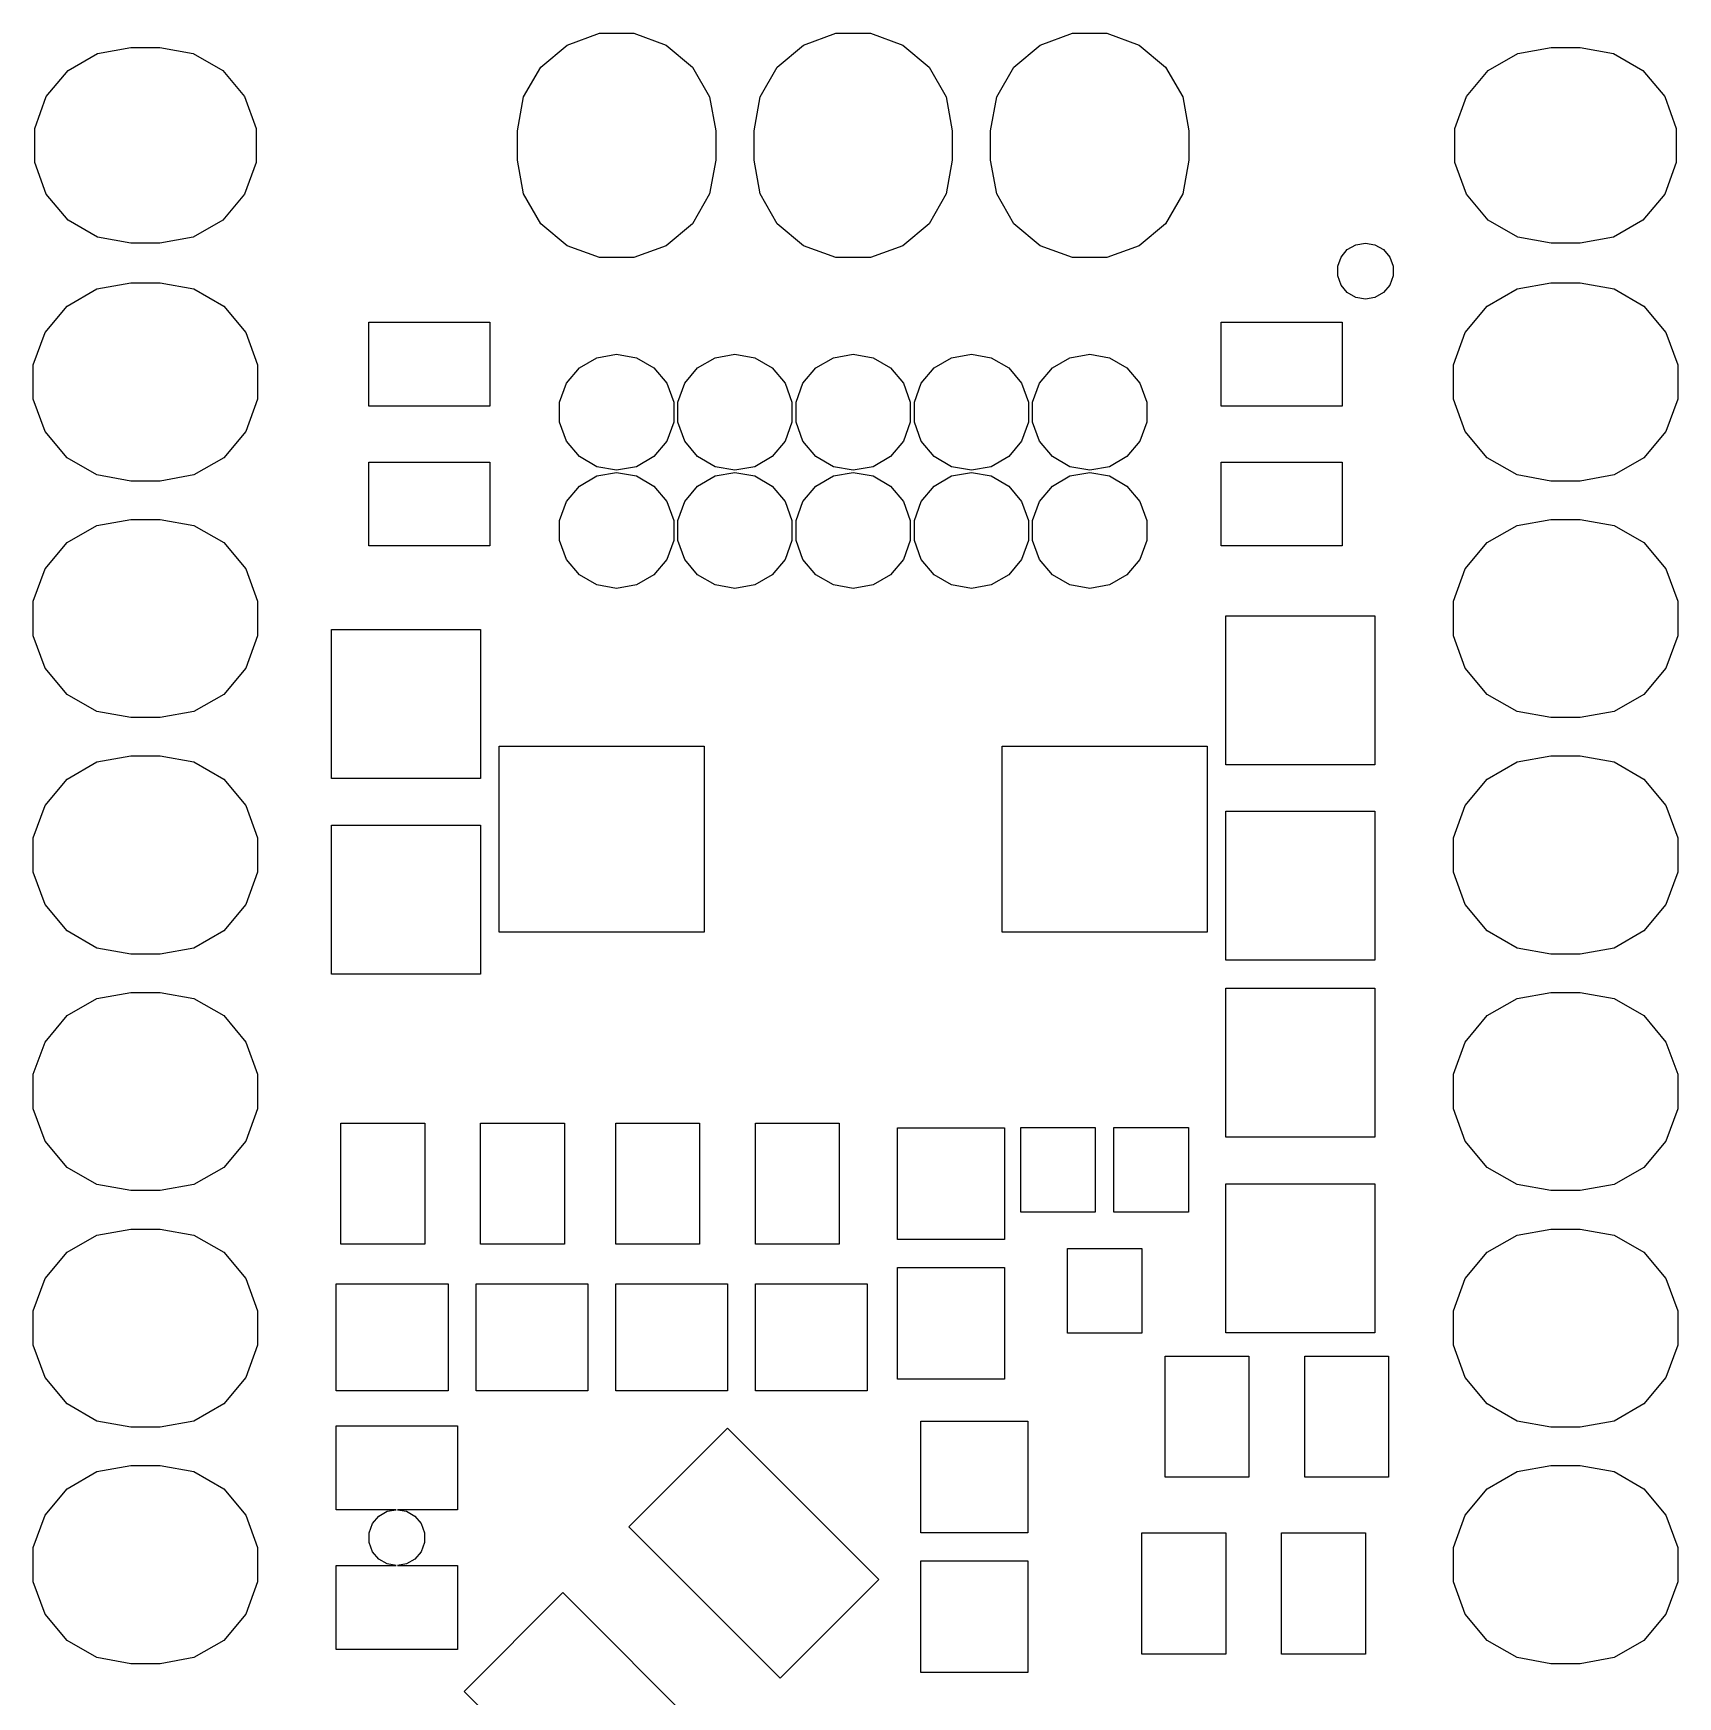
# Model space of a CAD drawing. Extents: x 125.3 to 143.1, y -145.1 to -100.3.
# Drawn here: x 125.35 to 143, y -118.21 to -100.35 of the extents above; entities that cross this region are included whole.
import ezdxf

# ---------------------------------------------------------------- set-up
doc = ezdxf.new("R2010")
doc.units = 0
doc.header["$MEASUREMENT"] = 0
doc.layers.add('BLACK', color=7, linetype='CONTINUOUS')

msp = doc.modelspace()

# ---------------------------------------------------------------- linework, layer by layer
at = {"layer": 'Black'}
for p, q in [((131.078, -100.472), (131.425, -100.346)), ((131.425, -100.346), (131.795, -100.346)), ((131.795, -100.346), (132.142, -100.472)), ((133.618, -100.472), (133.965, -100.346)), ((133.965, -100.346), (134.335, -100.346)), ((134.335, -100.346), (134.682, -100.472)), ((136.158, -100.472), (136.505, -100.346)), ((136.505, -100.346), (136.875, -100.346)), ((136.875, -100.346), (137.222, -100.472)), ((125.72, -100.746), (126.036, -100.563)), ((126.036, -100.563), (126.395, -100.5)), ((126.395, -100.5), (126.705, -100.5)), ((126.705, -100.5), (127.064, -100.563)), ((127.064, -100.563), (127.38, -100.746)), ((130.795, -100.709), (131.078, -100.472)), ((132.142, -100.472), (132.425, -100.709)), ((133.335, -100.709), (133.618, -100.472)), ((134.682, -100.472), (134.965, -100.709)), ((135.875, -100.709), (136.158, -100.472)), ((137.222, -100.472), (137.505, -100.709)), ((140.97, -100.746), (141.286, -100.563)), ((141.286, -100.563), (141.645, -100.5)), ((141.645, -100.5), (141.955, -100.5)), ((141.955, -100.5), (142.314, -100.563)), ((142.314, -100.563), (142.63, -100.746)), ((130.611, -101.029), (130.795, -100.709)), ((132.425, -100.709), (132.609, -101.029)), ((133.151, -101.029), (133.335, -100.709)), ((134.965, -100.709), (135.149, -101.029)), ((135.691, -101.029), (135.875, -100.709)), ((137.505, -100.709), (137.689, -101.029)), ((125.486, -101.025), (125.72, -100.746)), ((127.38, -100.746), (127.614, -101.025)), ((140.736, -101.025), (140.97, -100.746)), ((142.63, -100.746), (142.864, -101.025)), ((125.361, -101.368), (125.486, -101.025)), ((127.614, -101.025), (127.739, -101.368)), ((130.546, -101.393), (130.611, -101.029)), ((132.609, -101.029), (132.674, -101.393)), ((133.086, -101.393), (133.151, -101.029)), ((135.149, -101.029), (135.214, -101.393)), ((135.626, -101.393), (135.691, -101.029)), ((137.689, -101.029), (137.754, -101.393)), ((140.611, -101.368), (140.736, -101.025)), ((142.864, -101.025), (142.989, -101.368)), ((125.361, -101.732), (125.361, -101.368)), ((127.739, -101.368), (127.739, -101.732)), ((130.546, -101.707), (130.546, -101.393)), ((132.674, -101.393), (132.674, -101.707)), ((133.086, -101.707), (133.086, -101.393)), ((135.214, -101.393), (135.214, -101.707)), ((135.626, -101.707), (135.626, -101.393)), ((137.754, -101.393), (137.754, -101.707)), ((140.611, -101.732), (140.611, -101.368)), ((142.989, -101.368), (142.989, -101.732)), ((125.486, -102.075), (125.361, -101.732)), ((127.739, -101.732), (127.614, -102.075)), ((130.611, -102.071), (130.546, -101.707)), ((132.674, -101.707), (132.609, -102.071)), ((133.151, -102.071), (133.086, -101.707)), ((135.214, -101.707), (135.149, -102.071)), ((135.691, -102.071), (135.626, -101.707)), ((137.754, -101.707), (137.689, -102.071)), ((140.736, -102.075), (140.611, -101.732)), ((142.989, -101.732), (142.864, -102.075)), ((125.72, -102.354), (125.486, -102.075)), ((127.614, -102.075), (127.38, -102.354)), ((130.795, -102.391), (130.611, -102.071)), ((132.609, -102.071), (132.425, -102.391)), ((133.335, -102.391), (133.151, -102.071)), ((135.149, -102.071), (134.965, -102.391)), ((135.875, -102.391), (135.691, -102.071)), ((137.689, -102.071), (137.505, -102.391)), ((140.97, -102.354), (140.736, -102.075)), ((142.864, -102.075), (142.63, -102.354)), ((126.036, -102.537), (125.72, -102.354)), ((127.38, -102.354), (127.064, -102.537)), ((131.078, -102.628), (130.795, -102.391)), ((132.425, -102.391), (132.142, -102.628)), ((133.618, -102.628), (133.335, -102.391)), ((134.965, -102.391), (134.682, -102.628)), ((136.158, -102.628), (135.875, -102.391)), ((137.505, -102.391), (137.222, -102.628)), ((141.286, -102.537), (140.97, -102.354)), ((142.63, -102.354), (142.314, -102.537)), ((126.395, -102.6), (126.036, -102.537)), ((126.705, -102.6), (126.395, -102.6)), ((127.064, -102.537), (126.705, -102.6)), ((131.425, -102.754), (131.078, -102.628)), ((132.142, -102.628), (131.795, -102.754)), ((133.965, -102.754), (133.618, -102.628)), ((134.682, -102.628), (134.335, -102.754)), ((136.505, -102.754), (136.158, -102.628)), ((137.222, -102.628), (136.875, -102.754)), ((139.389, -102.749), (139.456, -102.669)), ((139.456, -102.669), (139.547, -102.617)), ((139.547, -102.617), (139.65, -102.599)), ((139.65, -102.599), (139.753, -102.617)), ((139.753, -102.617), (139.844, -102.669)), ((139.844, -102.669), (139.911, -102.749)), ((141.645, -102.6), (141.286, -102.537)), ((141.955, -102.6), (141.645, -102.6)), ((142.314, -102.537), (141.955, -102.6)), ((131.795, -102.754), (131.425, -102.754)), ((134.335, -102.754), (133.965, -102.754)), ((136.875, -102.754), (136.505, -102.754)), ((139.353, -102.848), (139.389, -102.749)), ((139.353, -102.952), (139.353, -102.848)), ((139.911, -102.749), (139.947, -102.848)), ((139.947, -102.848), (139.947, -102.952)), ((126.029, -103.091), (126.393, -103.026)), ((126.393, -103.026), (126.707, -103.026)), ((126.707, -103.026), (127.071, -103.091)), ((139.389, -103.051), (139.353, -102.952)), ((139.456, -103.131), (139.389, -103.051)), ((139.911, -103.051), (139.844, -103.131)), ((139.947, -102.952), (139.911, -103.051)), ((141.279, -103.091), (141.643, -103.026)), ((141.643, -103.026), (141.957, -103.026)), ((141.957, -103.026), (142.321, -103.091)), ((125.709, -103.275), (126.029, -103.091)), ((127.071, -103.091), (127.391, -103.275)), ((139.547, -103.183), (139.456, -103.131)), ((139.65, -103.201), (139.547, -103.183)), ((139.753, -103.183), (139.65, -103.201)), ((139.844, -103.131), (139.753, -103.183)), ((140.959, -103.275), (141.279, -103.091)), ((142.321, -103.091), (142.641, -103.275)), ((125.472, -103.558), (125.709, -103.275)), ((127.391, -103.275), (127.628, -103.558)), ((140.722, -103.558), (140.959, -103.275)), ((142.641, -103.275), (142.878, -103.558)), ((125.346, -103.905), (125.472, -103.558)), ((127.628, -103.558), (127.754, -103.905)), ((128.95, -104.35), (128.95, -103.45)), ((128.95, -103.45), (130.25, -103.45)), ((130.25, -103.45), (130.25, -104.35)), ((138.1, -104.35), (138.1, -103.45)), ((138.1, -103.45), (139.4, -103.45)), ((139.4, -103.45), (139.4, -104.35)), ((140.596, -103.905), (140.722, -103.558)), ((142.878, -103.558), (143.004, -103.905)), ((125.346, -104.275), (125.346, -103.905)), ((127.754, -103.905), (127.754, -104.275)), ((131.071, -104.104), (131.21, -103.938)), ((131.21, -103.938), (131.397, -103.83)), ((131.397, -103.83), (131.61, -103.793)), ((131.61, -103.793), (131.823, -103.83)), ((131.823, -103.83), (132.01, -103.938)), ((132.01, -103.938), (132.149, -104.104)), ((132.341, -104.104), (132.48, -103.938)), ((132.48, -103.938), (132.667, -103.83)), ((132.667, -103.83), (132.88, -103.793)), ((132.88, -103.793), (133.093, -103.83)), ((133.093, -103.83), (133.28, -103.938)), ((133.28, -103.938), (133.419, -104.104)), ((133.611, -104.104), (133.75, -103.938)), ((133.75, -103.938), (133.937, -103.83)), ((133.937, -103.83), (134.15, -103.793)), ((134.15, -103.793), (134.363, -103.83)), ((134.363, -103.83), (134.55, -103.938)), ((134.55, -103.938), (134.689, -104.104)), ((134.881, -104.104), (135.02, -103.938)), ((135.02, -103.938), (135.207, -103.83)), ((135.207, -103.83), (135.42, -103.793)), ((135.42, -103.793), (135.633, -103.83)), ((135.633, -103.83), (135.82, -103.938)), ((135.82, -103.938), (135.959, -104.104)), ((136.151, -104.104), (136.29, -103.938)), ((136.29, -103.938), (136.477, -103.83)), ((136.477, -103.83), (136.69, -103.793)), ((136.69, -103.793), (136.903, -103.83)), ((136.903, -103.83), (137.09, -103.938)), ((137.09, -103.938), (137.229, -104.104)), ((140.596, -104.275), (140.596, -103.905)), ((143.004, -103.905), (143.004, -104.275)), ((130.997, -104.307), (131.071, -104.104)), ((132.149, -104.104), (132.223, -104.307)), ((132.267, -104.307), (132.341, -104.104)), ((133.419, -104.104), (133.493, -104.307)), ((133.537, -104.307), (133.611, -104.104)), ((134.689, -104.104), (134.763, -104.307)), ((134.807, -104.307), (134.881, -104.104)), ((135.959, -104.104), (136.033, -104.307)), ((136.077, -104.307), (136.151, -104.104)), ((137.229, -104.104), (137.303, -104.307)), ((125.472, -104.622), (125.346, -104.275)), ((127.754, -104.275), (127.628, -104.622)), ((130.997, -104.523), (130.997, -104.307)), ((132.223, -104.307), (132.223, -104.523)), ((132.267, -104.523), (132.267, -104.307)), ((133.493, -104.307), (133.493, -104.523)), ((133.537, -104.523), (133.537, -104.307)), ((134.763, -104.307), (134.763, -104.523)), ((134.807, -104.523), (134.807, -104.307)), ((136.033, -104.307), (136.033, -104.523)), ((136.077, -104.523), (136.077, -104.307)), ((137.303, -104.307), (137.303, -104.523)), ((140.722, -104.622), (140.596, -104.275)), ((143.004, -104.275), (142.878, -104.622)), ((130.25, -104.35), (128.95, -104.35)), ((139.4, -104.35), (138.1, -104.35)), ((125.709, -104.905), (125.472, -104.622)), ((127.628, -104.622), (127.391, -104.905)), ((131.071, -104.726), (130.997, -104.523)), ((132.223, -104.523), (132.149, -104.726)), ((132.341, -104.726), (132.267, -104.523)), ((133.493, -104.523), (133.419, -104.726)), ((133.611, -104.726), (133.537, -104.523)), ((134.763, -104.523), (134.689, -104.726)), ((134.881, -104.726), (134.807, -104.523)), ((136.033, -104.523), (135.959, -104.726)), ((136.151, -104.726), (136.077, -104.523)), ((137.303, -104.523), (137.229, -104.726)), ((140.959, -104.905), (140.722, -104.622)), ((142.878, -104.622), (142.641, -104.905)), ((131.21, -104.892), (131.071, -104.726)), ((132.149, -104.726), (132.01, -104.892)), ((132.48, -104.892), (132.341, -104.726)), ((133.419, -104.726), (133.28, -104.892)), ((133.75, -104.892), (133.611, -104.726)), ((134.689, -104.726), (134.55, -104.892)), ((135.02, -104.892), (134.881, -104.726)), ((135.959, -104.726), (135.82, -104.892)), ((136.29, -104.892), (136.151, -104.726)), ((137.229, -104.726), (137.09, -104.892)), ((126.029, -105.089), (125.709, -104.905)), ((127.391, -104.905), (127.071, -105.089)), ((128.95, -105.85), (128.95, -104.95)), ((128.95, -104.95), (130.25, -104.95)), ((130.25, -104.95), (130.25, -105.85)), ((131.397, -105), (131.21, -104.892)), ((131.61, -105.037), (131.397, -105)), ((131.823, -105), (131.61, -105.037)), ((132.01, -104.892), (131.823, -105)), ((132.667, -105), (132.48, -104.892)), ((132.88, -105.037), (132.667, -105)), ((133.093, -105), (132.88, -105.037)), ((133.28, -104.892), (133.093, -105)), ((133.937, -105), (133.75, -104.892)), ((134.15, -105.037), (133.937, -105)), ((134.363, -105), (134.15, -105.037)), ((134.55, -104.892), (134.363, -105)), ((135.207, -105), (135.02, -104.892)), ((135.42, -105.037), (135.207, -105)), ((135.633, -105), (135.42, -105.037)), ((135.82, -104.892), (135.633, -105)), ((136.477, -105), (136.29, -104.892)), ((136.69, -105.037), (136.477, -105)), ((136.903, -105), (136.69, -105.037)), ((137.09, -104.892), (136.903, -105)), ((138.1, -105.85), (138.1, -104.95)), ((138.1, -104.95), (139.4, -104.95)), ((139.4, -104.95), (139.4, -105.85)), ((141.279, -105.089), (140.959, -104.905)), ((142.641, -104.905), (142.321, -105.089)), ((126.393, -105.154), (126.029, -105.089)), ((126.707, -105.154), (126.393, -105.154)), ((127.071, -105.089), (126.707, -105.154)), ((131.071, -105.374), (131.21, -105.208)), ((131.21, -105.208), (131.397, -105.1)), ((131.397, -105.1), (131.61, -105.063)), ((131.61, -105.063), (131.823, -105.1)), ((131.823, -105.1), (132.01, -105.208)), ((132.01, -105.208), (132.149, -105.374)), ((132.341, -105.374), (132.48, -105.208)), ((132.48, -105.208), (132.667, -105.1)), ((132.667, -105.1), (132.88, -105.063)), ((132.88, -105.063), (133.093, -105.1)), ((133.093, -105.1), (133.28, -105.208)), ((133.28, -105.208), (133.419, -105.374)), ((133.611, -105.374), (133.75, -105.208)), ((133.75, -105.208), (133.937, -105.1)), ((133.937, -105.1), (134.15, -105.063)), ((134.15, -105.063), (134.363, -105.1)), ((134.363, -105.1), (134.55, -105.208)), ((134.55, -105.208), (134.689, -105.374)), ((134.881, -105.374), (135.02, -105.208)), ((135.02, -105.208), (135.207, -105.1)), ((135.207, -105.1), (135.42, -105.063)), ((135.42, -105.063), (135.633, -105.1)), ((135.633, -105.1), (135.82, -105.208)), ((135.82, -105.208), (135.959, -105.374)), ((136.151, -105.374), (136.29, -105.208)), ((136.29, -105.208), (136.477, -105.1)), ((136.477, -105.1), (136.69, -105.063)), ((136.69, -105.063), (136.903, -105.1)), ((136.903, -105.1), (137.09, -105.208)), ((137.09, -105.208), (137.229, -105.374)), ((141.643, -105.154), (141.279, -105.089)), ((141.957, -105.154), (141.643, -105.154)), ((142.321, -105.089), (141.957, -105.154)), ((130.997, -105.577), (131.071, -105.374)), ((132.149, -105.374), (132.223, -105.577)), ((132.267, -105.577), (132.341, -105.374)), ((133.419, -105.374), (133.493, -105.577)), ((133.537, -105.577), (133.611, -105.374)), ((134.689, -105.374), (134.763, -105.577)), ((134.807, -105.577), (134.881, -105.374)), ((135.959, -105.374), (136.033, -105.577)), ((136.077, -105.577), (136.151, -105.374)), ((137.229, -105.374), (137.303, -105.577)), ((126.029, -105.631), (126.393, -105.566)), ((126.393, -105.566), (126.707, -105.566)), ((126.707, -105.566), (127.071, -105.631)), ((141.279, -105.631), (141.643, -105.566)), ((141.643, -105.566), (141.957, -105.566)), ((141.957, -105.566), (142.321, -105.631)), ((125.709, -105.815), (126.029, -105.631)), ((127.071, -105.631), (127.391, -105.815)), ((130.997, -105.793), (130.997, -105.577)), ((132.223, -105.577), (132.223, -105.793)), ((132.267, -105.793), (132.267, -105.577)), ((133.493, -105.577), (133.493, -105.793)), ((133.537, -105.793), (133.537, -105.577)), ((134.763, -105.577), (134.763, -105.793)), ((134.807, -105.793), (134.807, -105.577)), ((136.033, -105.577), (136.033, -105.793)), ((136.077, -105.793), (136.077, -105.577)), ((137.303, -105.577), (137.303, -105.793)), ((140.959, -105.815), (141.279, -105.631)), ((142.321, -105.631), (142.641, -105.815)), ((125.472, -106.098), (125.709, -105.815)), ((127.391, -105.815), (127.628, -106.098)), ((130.25, -105.85), (128.95, -105.85)), ((131.071, -105.996), (130.997, -105.793)), ((132.223, -105.793), (132.149, -105.996)), ((132.341, -105.996), (132.267, -105.793)), ((133.493, -105.793), (133.419, -105.996)), ((133.611, -105.996), (133.537, -105.793)), ((134.763, -105.793), (134.689, -105.996)), ((134.881, -105.996), (134.807, -105.793)), ((136.033, -105.793), (135.959, -105.996)), ((136.151, -105.996), (136.077, -105.793)), ((137.303, -105.793), (137.229, -105.996)), ((139.4, -105.85), (138.1, -105.85)), ((140.722, -106.098), (140.959, -105.815)), ((142.641, -105.815), (142.878, -106.098)), ((125.346, -106.445), (125.472, -106.098)), ((127.628, -106.098), (127.754, -106.445)), ((131.21, -106.162), (131.071, -105.996)), ((132.149, -105.996), (132.01, -106.162)), ((132.48, -106.162), (132.341, -105.996)), ((133.419, -105.996), (133.28, -106.162)), ((133.75, -106.162), (133.611, -105.996)), ((134.689, -105.996), (134.55, -106.162)), ((135.02, -106.162), (134.881, -105.996)), ((135.959, -105.996), (135.82, -106.162)), ((136.29, -106.162), (136.151, -105.996)), ((137.229, -105.996), (137.09, -106.162)), ((140.596, -106.445), (140.722, -106.098)), ((142.878, -106.098), (143.004, -106.445)), ((131.397, -106.27), (131.21, -106.162)), ((131.61, -106.307), (131.397, -106.27)), ((131.823, -106.27), (131.61, -106.307)), ((132.01, -106.162), (131.823, -106.27)), ((132.667, -106.27), (132.48, -106.162)), ((132.88, -106.307), (132.667, -106.27)), ((133.093, -106.27), (132.88, -106.307)), ((133.28, -106.162), (133.093, -106.27)), ((133.937, -106.27), (133.75, -106.162)), ((134.15, -106.307), (133.937, -106.27)), ((134.363, -106.27), (134.15, -106.307)), ((134.55, -106.162), (134.363, -106.27)), ((135.207, -106.27), (135.02, -106.162)), ((135.42, -106.307), (135.207, -106.27)), ((135.633, -106.27), (135.42, -106.307)), ((135.82, -106.162), (135.633, -106.27)), ((136.477, -106.27), (136.29, -106.162)), ((136.69, -106.307), (136.477, -106.27)), ((136.903, -106.27), (136.69, -106.307)), ((137.09, -106.162), (136.903, -106.27)), ((125.346, -106.815), (125.346, -106.445)), ((127.754, -106.445), (127.754, -106.815)), ((140.596, -106.815), (140.596, -106.445)), ((143.004, -106.445), (143.004, -106.815)), ((138.15, -108.2), (138.15, -106.6)), ((138.15, -106.6), (139.75, -106.6)), ((139.75, -106.6), (139.75, -108.2)), ((125.472, -107.162), (125.346, -106.815)), ((127.754, -106.815), (127.628, -107.162)), ((128.55, -108.35), (128.55, -106.75)), ((128.55, -106.75), (130.15, -106.75)), ((130.15, -106.75), (130.15, -108.35)), ((140.722, -107.162), (140.596, -106.815)), ((143.004, -106.815), (142.878, -107.162)), ((125.709, -107.445), (125.472, -107.162)), ((127.628, -107.162), (127.391, -107.445)), ((140.959, -107.445), (140.722, -107.162)), ((142.878, -107.162), (142.641, -107.445)), ((126.029, -107.629), (125.709, -107.445)), ((127.391, -107.445), (127.071, -107.629)), ((141.279, -107.629), (140.959, -107.445)), ((142.641, -107.445), (142.321, -107.629)), ((126.393, -107.694), (126.029, -107.629)), ((126.707, -107.694), (126.393, -107.694)), ((127.071, -107.629), (126.707, -107.694)), ((141.643, -107.694), (141.279, -107.629)), ((141.957, -107.694), (141.643, -107.694)), ((142.321, -107.629), (141.957, -107.694)), ((130.35, -110), (130.35, -108)), ((130.35, -108), (132.55, -108)), ((132.55, -108), (132.55, -110)), ((135.75, -110), (135.75, -108)), ((135.75, -108), (137.95, -108)), ((137.95, -108), (137.95, -110)), ((125.709, -108.355), (126.029, -108.171)), ((126.029, -108.171), (126.393, -108.106)), ((126.393, -108.106), (126.707, -108.106)), ((126.707, -108.106), (127.071, -108.171)), ((127.071, -108.171), (127.391, -108.355)), ((139.75, -108.2), (138.15, -108.2)), ((140.959, -108.355), (141.279, -108.171)), ((141.279, -108.171), (141.643, -108.106)), ((141.643, -108.106), (141.957, -108.106)), ((141.957, -108.106), (142.321, -108.171)), ((142.321, -108.171), (142.641, -108.355)), ((125.472, -108.638), (125.709, -108.355)), ((127.391, -108.355), (127.628, -108.638)), ((130.15, -108.35), (128.55, -108.35)), ((140.722, -108.638), (140.959, -108.355)), ((142.641, -108.355), (142.878, -108.638)), ((125.346, -108.985), (125.472, -108.638)), ((127.628, -108.638), (127.754, -108.985)), ((138.15, -110.3), (138.15, -108.7)), ((138.15, -108.7), (139.75, -108.7)), ((139.75, -108.7), (139.75, -110.3)), ((140.596, -108.985), (140.722, -108.638)), ((142.878, -108.638), (143.004, -108.985)), ((128.55, -110.45), (128.55, -108.85)), ((128.55, -108.85), (130.15, -108.85)), ((130.15, -108.85), (130.15, -110.45)), ((125.346, -109.355), (125.346, -108.985)), ((127.754, -108.985), (127.754, -109.355)), ((140.596, -109.355), (140.596, -108.985)), ((143.004, -108.985), (143.004, -109.355)), ((125.472, -109.702), (125.346, -109.355)), ((127.754, -109.355), (127.628, -109.702)), ((140.722, -109.702), (140.596, -109.355)), ((143.004, -109.355), (142.878, -109.702)), ((125.709, -109.985), (125.472, -109.702)), ((127.628, -109.702), (127.391, -109.985)), ((140.959, -109.985), (140.722, -109.702)), ((142.878, -109.702), (142.641, -109.985)), ((126.029, -110.169), (125.709, -109.985)), ((127.391, -109.985), (127.071, -110.169)), ((132.55, -110), (130.35, -110)), ((137.95, -110), (135.75, -110)), ((141.279, -110.169), (140.959, -109.985)), ((142.641, -109.985), (142.321, -110.169)), ((126.393, -110.234), (126.029, -110.169)), ((127.071, -110.169), (126.707, -110.234)), ((141.643, -110.234), (141.279, -110.169)), ((142.321, -110.169), (141.957, -110.234)), ((126.707, -110.234), (126.393, -110.234)), ((139.75, -110.3), (138.15, -110.3)), ((141.957, -110.234), (141.643, -110.234)), ((130.15, -110.45), (128.55, -110.45)), ((125.709, -110.895), (126.029, -110.711)), ((126.029, -110.711), (126.393, -110.646)), ((126.393, -110.646), (126.707, -110.646)), ((126.707, -110.646), (127.071, -110.711)), ((127.071, -110.711), (127.391, -110.895)), ((138.15, -112.2), (138.15, -110.6)), ((138.15, -110.6), (139.75, -110.6)), ((139.75, -110.6), (139.75, -112.2)), ((140.959, -110.895), (141.279, -110.711)), ((141.279, -110.711), (141.643, -110.646)), ((141.643, -110.646), (141.957, -110.646)), ((141.957, -110.646), (142.321, -110.711)), ((142.321, -110.711), (142.641, -110.895)), ((125.472, -111.178), (125.709, -110.895)), ((127.391, -110.895), (127.628, -111.178)), ((140.722, -111.178), (140.959, -110.895)), ((142.641, -110.895), (142.878, -111.178)), ((125.346, -111.525), (125.472, -111.178)), ((127.628, -111.178), (127.754, -111.525)), ((140.596, -111.525), (140.722, -111.178)), ((142.878, -111.178), (143.004, -111.525)), ((125.346, -111.895), (125.346, -111.525)), ((127.754, -111.525), (127.754, -111.895)), ((140.596, -111.895), (140.596, -111.525)), ((143.004, -111.525), (143.004, -111.895)), ((125.472, -112.242), (125.346, -111.895)), ((127.754, -111.895), (127.628, -112.242)), ((140.722, -112.242), (140.596, -111.895)), ((143.004, -111.895), (142.878, -112.242)), ((128.65, -113.35), (128.65, -112.05)), ((128.65, -112.05), (129.55, -112.05)), ((129.55, -112.05), (129.55, -113.35)), ((130.15, -113.35), (130.15, -112.05)), ((130.15, -112.05), (131.05, -112.05)), ((131.05, -112.05), (131.05, -113.35)), ((131.6, -113.35), (131.6, -112.05)), ((131.6, -112.05), (132.5, -112.05)), ((132.5, -112.05), (132.5, -113.35)), ((133.1, -113.35), (133.1, -112.05)), ((133.1, -112.05), (134, -112.05)), ((134, -112.05), (134, -113.35)), ((134.625, -113.3), (134.625, -112.1)), ((134.625, -112.1), (135.775, -112.1)), ((135.775, -112.1), (135.775, -113.3)), ((135.95, -113.005), (135.95, -112.095)), ((135.95, -112.095), (136.75, -112.095)), ((136.75, -112.095), (136.75, -113.005)), ((136.95, -113.005), (136.95, -112.095)), ((136.95, -112.095), (137.75, -112.095)), ((137.75, -112.095), (137.75, -113.005)), ((125.709, -112.525), (125.472, -112.242)), ((127.628, -112.242), (127.391, -112.525)), ((139.75, -112.2), (138.15, -112.2)), ((140.959, -112.525), (140.722, -112.242)), ((142.878, -112.242), (142.641, -112.525)), ((126.029, -112.709), (125.709, -112.525)), ((127.391, -112.525), (127.071, -112.709)), ((141.279, -112.709), (140.959, -112.525)), ((142.641, -112.525), (142.321, -112.709)), ((126.393, -112.774), (126.029, -112.709)), ((127.071, -112.709), (126.707, -112.774)), ((138.15, -114.3), (138.15, -112.7)), ((138.15, -112.7), (139.75, -112.7)), ((139.75, -112.7), (139.75, -114.3)), ((141.643, -112.774), (141.279, -112.709)), ((142.321, -112.709), (141.957, -112.774)), ((126.707, -112.774), (126.393, -112.774)), ((141.957, -112.774), (141.643, -112.774)), ((136.75, -113.005), (135.95, -113.005)), ((137.75, -113.005), (136.95, -113.005)), ((126.029, -113.251), (126.393, -113.186)), ((126.393, -113.186), (126.707, -113.186)), ((126.707, -113.186), (127.071, -113.251)), ((141.279, -113.251), (141.643, -113.186)), ((141.643, -113.186), (141.957, -113.186)), ((141.957, -113.186), (142.321, -113.251)), ((125.709, -113.435), (126.029, -113.251)), ((127.071, -113.251), (127.391, -113.435)), ((129.55, -113.35), (128.65, -113.35)), ((131.05, -113.35), (130.15, -113.35)), ((132.5, -113.35), (131.6, -113.35)), ((134, -113.35), (133.1, -113.35)), ((135.775, -113.3), (134.625, -113.3)), ((136.45, -114.305), (136.45, -113.395)), ((136.45, -113.395), (137.25, -113.395)), ((137.25, -113.395), (137.25, -114.305)), ((140.959, -113.435), (141.279, -113.251)), ((142.321, -113.251), (142.641, -113.435)), ((125.472, -113.718), (125.709, -113.435)), ((127.391, -113.435), (127.628, -113.718)), ((134.625, -114.8), (134.625, -113.6)), ((134.625, -113.6), (135.775, -113.6)), ((135.775, -113.6), (135.775, -114.8)), ((140.722, -113.718), (140.959, -113.435)), ((142.641, -113.435), (142.878, -113.718)), ((125.346, -114.065), (125.472, -113.718)), ((127.628, -113.718), (127.754, -114.065)), ((128.6, -114.925), (128.6, -113.775)), ((128.6, -113.775), (129.8, -113.775)), ((129.8, -113.775), (129.8, -114.925)), ((130.1, -114.925), (130.1, -113.775)), ((130.1, -113.775), (131.3, -113.775)), ((131.3, -113.775), (131.3, -114.925)), ((131.6, -114.925), (131.6, -113.775)), ((131.6, -113.775), (132.8, -113.775)), ((132.8, -113.775), (132.8, -114.925)), ((133.1, -114.925), (133.1, -113.775)), ((133.1, -113.775), (134.3, -113.775)), ((134.3, -113.775), (134.3, -114.925)), ((140.596, -114.065), (140.722, -113.718)), ((142.878, -113.718), (143.004, -114.065)), ((125.346, -114.435), (125.346, -114.065)), ((127.754, -114.065), (127.754, -114.435)), ((140.596, -114.435), (140.596, -114.065)), ((143.004, -114.065), (143.004, -114.435)), ((137.25, -114.305), (136.45, -114.305)), ((139.75, -114.3), (138.15, -114.3)), ((125.472, -114.782), (125.346, -114.435)), ((127.754, -114.435), (127.628, -114.782)), ((140.722, -114.782), (140.596, -114.435)), ((143.004, -114.435), (142.878, -114.782)), ((137.5, -115.85), (137.5, -114.55)), ((137.5, -114.55), (138.4, -114.55)), ((138.4, -114.55), (138.4, -115.85)), ((139, -115.85), (139, -114.55)), ((139, -114.55), (139.9, -114.55)), ((139.9, -114.55), (139.9, -115.85)), ((125.709, -115.065), (125.472, -114.782)), ((127.628, -114.782), (127.391, -115.065)), ((135.775, -114.8), (134.625, -114.8)), ((140.959, -115.065), (140.722, -114.782)), ((142.878, -114.782), (142.641, -115.065)), ((129.8, -114.925), (128.6, -114.925)), ((131.3, -114.925), (130.1, -114.925)), ((132.8, -114.925), (131.6, -114.925)), ((134.3, -114.925), (133.1, -114.925)), ((126.029, -115.249), (125.709, -115.065)), ((127.391, -115.065), (127.071, -115.249)), ((141.279, -115.249), (140.959, -115.065)), ((142.641, -115.065), (142.321, -115.249)), ((126.393, -115.314), (126.029, -115.249)), ((126.707, -115.314), (126.393, -115.314)), ((127.071, -115.249), (126.707, -115.314)), ((128.6, -116.2), (128.6, -115.3)), ((128.6, -115.3), (129.9, -115.3)), ((129.9, -115.3), (129.9, -116.2)), ((131.74, -116.383), (132.801, -115.323)), ((132.801, -115.323), (134.427, -116.949)), ((134.875, -116.45), (134.875, -115.25)), ((134.875, -115.25), (136.025, -115.25)), ((136.025, -115.25), (136.025, -116.45)), ((141.643, -115.314), (141.279, -115.249)), ((141.957, -115.314), (141.643, -115.314)), ((142.321, -115.249), (141.957, -115.314)), ((126.029, -115.791), (126.393, -115.726)), ((126.393, -115.726), (126.707, -115.726)), ((126.707, -115.726), (127.071, -115.791)), ((141.279, -115.791), (141.643, -115.726)), ((141.643, -115.726), (141.957, -115.726)), ((141.957, -115.726), (142.321, -115.791)), ((125.709, -115.975), (126.029, -115.791)), ((127.071, -115.791), (127.391, -115.975)), ((138.4, -115.85), (137.5, -115.85)), ((139.9, -115.85), (139, -115.85)), ((140.959, -115.975), (141.279, -115.791)), ((142.321, -115.791), (142.641, -115.975)), ((125.472, -116.258), (125.709, -115.975)), ((127.391, -115.975), (127.628, -116.258)), ((140.722, -116.258), (140.959, -115.975)), ((142.641, -115.975), (142.878, -116.258)), ((125.346, -116.605), (125.472, -116.258)), ((127.628, -116.258), (127.754, -116.605)), ((129.244, -116.2), (128.6, -116.2)), ((128.989, -116.349), (129.056, -116.269)), ((129.056, -116.269), (129.147, -116.217)), ((129.147, -116.217), (129.244, -116.2)), ((129.9, -116.2), (129.256, -116.2)), ((129.256, -116.2), (129.353, -116.217)), ((129.353, -116.217), (129.444, -116.269)), ((129.444, -116.269), (129.511, -116.349)), ((140.596, -116.605), (140.722, -116.258)), ((142.878, -116.258), (143.004, -116.605)), ((128.953, -116.448), (128.989, -116.349)), ((128.953, -116.552), (128.953, -116.448)), ((129.511, -116.349), (129.547, -116.448)), ((129.547, -116.448), (129.547, -116.552)), ((133.367, -118.01), (131.74, -116.383)), ((136.025, -116.45), (134.875, -116.45)), ((137.25, -117.75), (137.25, -116.45)), ((137.25, -116.45), (138.15, -116.45)), ((138.15, -116.45), (138.15, -117.75)), ((138.75, -117.75), (138.75, -116.45)), ((138.75, -116.45), (139.65, -116.45)), ((139.65, -116.45), (139.65, -117.75)), ((125.346, -116.975), (125.346, -116.605)), ((127.754, -116.605), (127.754, -116.975)), ((128.989, -116.651), (128.953, -116.552)), ((129.547, -116.552), (129.511, -116.651)), ((140.596, -116.975), (140.596, -116.605)), ((143.004, -116.605), (143.004, -116.975)), ((128.6, -117.7), (128.6, -116.8)), ((128.6, -116.8), (129.244, -116.8)), ((129.056, -116.731), (128.989, -116.651)), ((129.147, -116.783), (129.056, -116.731)), ((129.244, -116.8), (129.147, -116.783)), ((129.353, -116.783), (129.256, -116.8)), ((129.256, -116.8), (129.9, -116.8)), ((129.444, -116.731), (129.353, -116.783)), ((129.511, -116.651), (129.444, -116.731)), ((129.9, -116.8), (129.9, -117.7)), ((134.875, -117.95), (134.875, -116.75)), ((134.875, -116.75), (136.025, -116.75)), ((136.025, -116.75), (136.025, -117.95)), ((125.472, -117.322), (125.346, -116.975)), ((127.754, -116.975), (127.628, -117.322)), ((134.427, -116.949), (133.367, -118.01)), ((140.722, -117.322), (140.596, -116.975)), ((143.004, -116.975), (142.878, -117.322)), ((129.973, -118.151), (131.033, -117.09)), ((131.033, -117.09), (132.66, -118.717)), ((125.709, -117.605), (125.472, -117.322)), ((127.628, -117.322), (127.391, -117.605)), ((140.959, -117.605), (140.722, -117.322)), ((142.878, -117.322), (142.641, -117.605)), ((126.029, -117.789), (125.709, -117.605)), ((127.391, -117.605), (127.071, -117.789)), ((129.9, -117.7), (128.6, -117.7)), ((141.279, -117.789), (140.959, -117.605)), ((142.641, -117.605), (142.321, -117.789)), ((126.393, -117.854), (126.029, -117.789)), ((126.707, -117.854), (126.393, -117.854)), ((127.071, -117.789), (126.707, -117.854)), ((138.15, -117.75), (137.25, -117.75)), ((139.65, -117.75), (138.75, -117.75)), ((141.643, -117.854), (141.279, -117.789)), ((141.957, -117.854), (141.643, -117.854)), ((142.321, -117.789), (141.957, -117.854)), ((136.025, -117.95), (134.875, -117.95)), ((131.599, -119.777), (129.973, -118.151))]:
    msp.add_line(p, q, dxfattribs=at)

doc.saveas('drawing.dxf')
